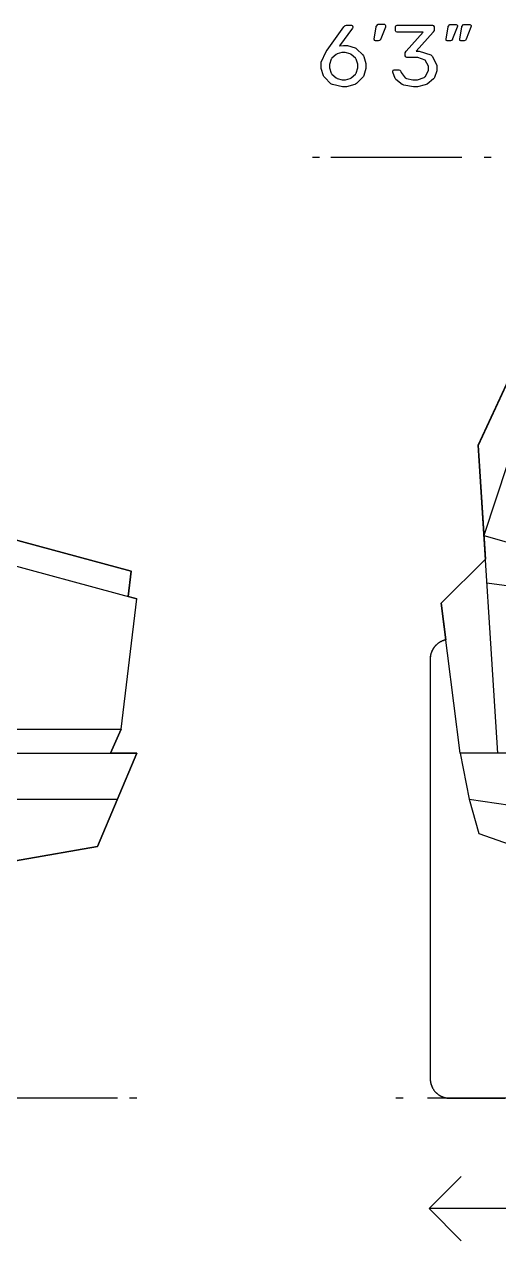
# Model space of a CAD drawing. Header units: millimetres. Extents: x 1207 to 16421, y -1609 to 10563.
# Drawn here: x 11170 to 11392, y 1010 to 1579 of the extents above; entities that cross this region are included whole.
import ezdxf

# ---------------------------------------------------------------- set-up
doc = ezdxf.new("R2010")
doc.units = ezdxf.units.MM
doc.layers.add('blueprint import', color=6, linetype='Continuous')

msp = doc.modelspace()

# ---------------------------------------------------------------- linework, layer by layer
at = {"layer": 'blueprint import'}
for points in [[(11313.489, 1551.266), (11313.087, 1551.491), (11310.07, 1554.484), (11309.872, 1554.849), (11309.659, 1555.227), (11308.623, 1558.607), (11308.623, 1559.727), (11308.623, 1561.6), (11310.954, 1566.562), (11311.427, 1567.223), (11319.216, 1578.061), (11319.216, 1578.074), (11319.405, 1578.308), (11319.44, 1578.358), (11319.464, 1578.406), (11319.852, 1578.723), (11319.911, 1578.734), (11319.959, 1578.758), (11320.417, 1578.875), (11320.571, 1578.875), (11322.563, 1578.875), (11322.704, 1578.875), (11323.106, 1578.653), (11323.151, 1578.603), (11323.186, 1578.556), (11323.377, 1578.121), (11323.377, 1577.967), (11323.377, 1577.839), (11323.199, 1577.509), (11323.175, 1577.448), (11317.222, 1569.14), (11317.389, 1569.19), (11319.027, 1569.388), (11319.581, 1569.388), (11320.875, 1569.388), (11324.424, 1568.306), (11324.8, 1568.083), (11325.178, 1567.868), (11328.101, 1564.936), (11328.312, 1564.571), (11328.514, 1564.215), (11329.548, 1560.894), (11329.548, 1559.775), (11329.548, 1558.559), (11328.514, 1555.294), (11328.312, 1554.919), (11328.101, 1554.541), (11325.095, 1551.537), (11324.707, 1551.313), (11324.305, 1551.09), (11320.417, 1549.984), (11319.12, 1549.984), (11318.58, 1549.984), (11313.877, 1551.055), (11313.489, 1551.266)], [(11333.533, 1571.768), (11333.496, 1571.816), (11333.416, 1572.348), (11333.427, 1572.405), (11334.322, 1578.11), (11334.345, 1578.308), (11335.171, 1579.277), (11335.451, 1579.277), (11338.057, 1579.277), (11338.177, 1579.277), (11338.505, 1579.112), (11338.542, 1579.075), (11338.566, 1579.051), (11338.715, 1578.697), (11338.715, 1578.58), (11338.715, 1578.415), (11338.611, 1577.967), (11338.598, 1577.919), (11336.478, 1572.429), (11336.444, 1572.359), (11336.055, 1571.792), (11336.02, 1571.747), (11335.97, 1571.712), (11335.464, 1571.521), (11335.301, 1571.521), (11334.028, 1571.521), (11333.968, 1571.534), (11333.557, 1571.736), (11333.533, 1571.768)], [(11346.86, 1550.996), (11346.471, 1551.172), (11343.537, 1553.435), (11343.337, 1553.718), (11343.122, 1554.002), (11342.051, 1556.889), (11342.041, 1557.182), (11342.041, 1557.334), (11342.238, 1557.736), (11342.288, 1557.76), (11342.323, 1557.805), (11342.746, 1557.996), (11342.901, 1557.996), (11344.74, 1557.996), (11344.914, 1557.996), (11345.409, 1557.842), (11345.457, 1557.805), (11345.494, 1557.783), (11345.872, 1557.182), (11345.904, 1557.086), (11345.989, 1556.745), (11347.92, 1554.293), (11348.215, 1554.143), (11348.511, 1554.002), (11351.419, 1553.281), (11352.398, 1553.281), (11353.563, 1553.281), (11356.771, 1554.46), (11357.066, 1554.684), (11357.346, 1554.919), (11358.784, 1557.749), (11358.784, 1558.689), (11358.784, 1559.634), (11357.264, 1562.427), (11353.847, 1563.676), (11352.716, 1563.676), (11348.897, 1563.676), (11348.721, 1563.676), (11348.263, 1563.9), (11348.215, 1563.947), (11348.168, 1563.993), (11347.944, 1564.462), (11347.944, 1564.616), (11347.944, 1565.678), (11347.944, 1565.95), (11348.32, 1566.68), (11348.402, 1566.749), (11356.345, 1575.552), (11344.278, 1575.552), (11344.104, 1575.552), (11343.641, 1575.765), (11343.609, 1575.8), (11343.561, 1575.847), (11343.337, 1576.306), (11343.337, 1576.447), (11343.337, 1577.919), (11343.337, 1578.11), (11343.561, 1578.603), (11343.609, 1578.653), (11343.641, 1578.697), (11344.115, 1578.921), (11344.278, 1578.921), (11360.411, 1578.921), (11360.587, 1578.921), (11361.071, 1578.697), (11361.117, 1578.653), (11361.154, 1578.603), (11361.388, 1578.097), (11361.388, 1577.919), (11361.388, 1576.59), (11361.388, 1576.366), (11361.036, 1575.741), (11360.975, 1575.656), (11353.035, 1566.749), (11353.693, 1566.749), (11354.377, 1566.725), (11359.868, 1564.936), (11360.28, 1564.592), (11360.682, 1564.264), (11362.698, 1560.057), (11362.698, 1558.644), (11362.698, 1557.501), (11361.599, 1554.367), (11361.388, 1554.035), (11361.164, 1553.718), (11358.089, 1551.244), (11357.698, 1551.066), (11357.301, 1550.901), (11353.587, 1550.028), (11352.364, 1550.028), (11351.819, 1550.017), (11347.238, 1550.831), (11346.86, 1550.996)], [(11367.105, 1571.768), (11367.068, 1571.816), (11366.996, 1572.324), (11367.02, 1572.381), (11367.928, 1578.087), (11367.952, 1578.284), (11368.775, 1579.253), (11369.059, 1579.253), (11371.65, 1579.253), (11371.772, 1579.253), (11372.1, 1579.088), (11372.137, 1579.051), (11372.156, 1579.029), (11372.311, 1578.673), (11372.311, 1578.556), (11372.311, 1578.393), (11372.206, 1577.943), (11372.193, 1577.898), (11370.074, 1572.429), (11370.037, 1572.359), (11369.659, 1571.792), (11369.626, 1571.747), (11369.578, 1571.712), (11369.059, 1571.521), (11368.894, 1571.521), (11367.632, 1571.521), (11367.576, 1571.534), (11367.137, 1571.736), (11367.105, 1571.768)], [(11373.514, 1571.768), (11373.479, 1571.816), (11373.397, 1572.324), (11373.418, 1572.381), (11374.326, 1578.087), (11374.35, 1578.284), (11375.173, 1579.253), (11375.458, 1579.253), (11378.06, 1579.253), (11378.181, 1579.253), (11378.498, 1579.088), (11378.533, 1579.051), (11378.559, 1579.029), (11378.709, 1578.673), (11378.709, 1578.556), (11378.709, 1578.393), (11378.616, 1577.943), (11378.603, 1577.898), (11376.47, 1572.405), (11376.435, 1572.335), (11376.057, 1571.768), (11376.025, 1571.723), (11375.977, 1571.688), (11375.469, 1571.497), (11375.304, 1571.497), (11374.033, 1571.497), (11373.974, 1571.51), (11373.536, 1571.736), (11373.514, 1571.768)], [(11322.385, 1554.059), (11322.632, 1554.189), (11324.626, 1555.992), (11324.776, 1556.228), (11324.917, 1556.476), (11325.684, 1558.915), (11325.684, 1559.714), (11325.684, 1560.574), (11324.93, 1562.909), (11324.776, 1563.144), (11324.626, 1563.391), (11322.611, 1565.229), (11322.363, 1565.346), (11322.105, 1565.476), (11319.841, 1566.091), (11319.099, 1566.091), (11318.284, 1566.091), (11316.091, 1565.476), (11315.845, 1565.346), (11315.589, 1565.229), (11313.582, 1563.391), (11313.443, 1563.144), (11313.289, 1562.909), (11312.535, 1560.518), (11312.535, 1559.714), (11312.535, 1558.843), (11313.289, 1556.476), (11313.443, 1556.228), (11313.593, 1555.992), (11315.589, 1554.176), (11315.845, 1554.059), (11316.091, 1553.941), (11318.345, 1553.329), (11319.099, 1553.329), (11319.911, 1553.329), (11322.124, 1553.941), (11322.385, 1554.059)]]:
    msp.add_lwpolyline(points, close=True, dxfattribs=at)
for points in [[(11307.857, 1516.882), (11304.462, 1516.882)], [(11374.398, 1516.882), (11313.065, 1516.882)], [(11388.172, 1516.882), (11384.78, 1516.882)], [(11439.416, 1505.888), (11382.021, 1382.245), (11385.39, 1329.009), (11364.639, 1308.469), (11366.82, 1291.254), (11366.796, 1291.254), (11366.631, 1291.209), (11366.631, 1291.209), (11366.609, 1291.209), (11366.455, 1291.161), (11366.455, 1291.161), (11366.431, 1291.161), (11366.266, 1291.111), (11366.266, 1291.111), (11366.242, 1291.111), (11366.09, 1291.054), (11366.09, 1291.054), (11366.066, 1291.054), (11365.912, 1290.983), (11365.912, 1290.983), (11365.888, 1290.983), (11365.725, 1290.913), (11365.725, 1290.913), (11365.702, 1290.913), (11365.547, 1290.839), (11365.547, 1290.839), (11365.523, 1290.831), (11365.369, 1290.783), (11365.369, 1290.783), (11365.35, 1290.77), (11365.182, 1290.711), (11365.182, 1290.711), (11365.159, 1290.7), (11365.004, 1290.618), (11365.004, 1290.618), (11364.985, 1290.605), (11364.831, 1290.524), (11364.831, 1290.524), (11364.807, 1290.524), (11364.639, 1290.442), (11364.639, 1290.442), (11364.616, 1290.429), (11364.466, 1290.346), (11364.466, 1290.346), (11364.442, 1290.333), (11364.275, 1290.253), (11364.275, 1290.253), (11364.251, 1290.253), (11364.101, 1290.17), (11364.101, 1290.17), (11364.077, 1290.157), (11363.947, 1290.053), (11363.947, 1290.053), (11363.923, 1290.04), (11363.779, 1289.936), (11363.779, 1289.936), (11363.755, 1289.936), (11363.627, 1289.827), (11363.627, 1289.827), (11363.601, 1289.816), (11363.464, 1289.71), (11363.464, 1289.71), (11363.441, 1289.699), (11363.31, 1289.604), (11363.31, 1289.604), (11363.286, 1289.59), (11363.143, 1289.486), (11363.143, 1289.486), (11363.119, 1289.473), (11362.991, 1289.356), (11362.991, 1289.356), (11362.969, 1289.343), (11362.839, 1289.215), (11362.839, 1289.215), (11362.815, 1289.202), (11362.674, 1289.084), (11362.674, 1289.084), (11362.65, 1289.071), (11362.52, 1288.945), (11362.52, 1288.945), (11362.496, 1288.935), (11362.378, 1288.804), (11362.378, 1288.804), (11362.352, 1288.791), (11362.248, 1288.674), (11362.248, 1288.674), (11362.224, 1288.663), (11362.107, 1288.533), (11362.107, 1288.533), (11362.085, 1288.52), (11361.977, 1288.379), (11361.977, 1288.379), (11361.955, 1288.366), (11361.838, 1288.224), (11361.838, 1288.224), (11361.814, 1288.213), (11361.707, 1288.061), (11361.707, 1288.061), (11361.683, 1288.051), (11361.566, 1287.907), (11361.566, 1287.907), (11361.542, 1287.896), (11361.449, 1287.742), (11361.449, 1287.742), (11361.425, 1287.729), (11361.34, 1287.588), (11361.34, 1287.588), (11361.319, 1287.564), (11361.223, 1287.425), (11361.223, 1287.425), (11361.201, 1287.414), (11361.117, 1287.271), (11361.117, 1287.271), (11361.104, 1287.247), (11360.999, 1287.106), (11360.999, 1287.106), (11360.986, 1287.093), (11360.882, 1286.952), (11360.882, 1286.952), (11360.869, 1286.93), (11360.776, 1286.776), (11360.776, 1286.776), (11360.765, 1286.752), (11360.682, 1286.587), (11360.682, 1286.587), (11360.669, 1286.574), (11360.597, 1286.411), (11360.597, 1286.411), (11360.587, 1286.387), (11360.504, 1286.235), (11360.504, 1286.235), (11360.493, 1286.209), (11360.411, 1286.046), (11360.411, 1286.046), (11360.4, 1286.035), (11360.317, 1285.868), (11360.317, 1285.868), (11360.304, 1285.844), (11360.256, 1285.692), (11360.256, 1285.692), (11360.246, 1285.67), (11360.187, 1285.503), (11360.187, 1285.503), (11360.176, 1285.479), (11360.115, 1285.325), (11360.115, 1285.325), (11360.102, 1285.301), (11360.046, 1285.138), (11360.046, 1285.138), (11360.033, 1285.127), (11359.985, 1284.96), (11359.985, 1284.96), (11359.974, 1284.936), (11359.916, 1284.786), (11359.916, 1284.786), (11359.905, 1284.762), (11359.868, 1284.595), (11359.868, 1284.595), (11359.855, 1284.584), (11359.822, 1284.421), (11359.822, 1284.421), (11359.811, 1284.397), (11359.774, 1284.243), (11359.774, 1284.243), (11359.761, 1284.219), (11359.737, 1284.052), (11359.737, 1284.052), (11359.727, 1284.043), (11359.694, 1283.878), (11359.694, 1283.878), (11359.681, 1283.854), (11359.668, 1283.7), (11359.668, 1283.7), (11359.657, 1283.676), (11359.644, 1283.513), (11359.644, 1283.513), (11359.633, 1283.5), (11359.62, 1283.335), (11359.62, 1283.335), (11359.62, 1283.29), (11359.596, 1283.149), (11359.596, 1283.149), (11359.596, 1283.112), (11359.575, 1282.97), (11359.575, 1282.97), (11359.575, 1282.934), (11359.551, 1282.792), (11359.551, 1282.792), (11359.551, 1282.747), (11359.551, 1282.606), (11359.551, 1282.606), (11359.551, 1282.569), (11359.551, 1282.427), (11359.551, 1282.427), (11359.551, 1282.393), (11359.551, 1282.252), (11359.551, 1282.252), (11359.551, 1086.164), (11359.551, 1086.116), (11359.551, 1085.962), (11359.551, 1085.962), (11359.551, 1085.917), (11359.551, 1085.751), (11359.551, 1085.751), (11359.551, 1085.187), (11359.575, 1085.078), (11359.596, 1084.961), (11359.596, 1084.961), (11359.62, 1084.854), (11359.62, 1084.854), (11359.668, 1084.62), (11359.694, 1084.513), (11359.714, 1084.396), (11359.714, 1084.396), (11359.737, 1084.29), (11359.737, 1084.29), (11359.75, 1084.172), (11359.75, 1084.172), (11359.774, 1084.055), (11359.774, 1084.055), (11359.798, 1083.947), (11359.822, 1083.829), (11359.844, 1083.723), (11359.892, 1083.488), (11359.916, 1083.382), (11359.939, 1083.265), (11359.985, 1083.158), (11360.033, 1083.041), (11360.07, 1082.924), (11360.115, 1082.815), (11360.163, 1082.698), (11360.209, 1082.591), (11360.304, 1082.357), (11360.339, 1082.25), (11360.387, 1082.133), (11360.435, 1082.029), (11360.48, 1081.909), (11360.48, 1081.909), (11360.528, 1081.792), (11360.528, 1081.792), (11360.528, 1081.792), (11360.576, 1081.683), (11360.576, 1081.683), (11360.576, 1081.664), (11360.682, 1081.486), (11360.682, 1081.486), (11360.695, 1081.462), (11360.799, 1081.273), (11360.799, 1081.273), (11360.813, 1081.249), (11360.906, 1081.071), (11360.906, 1081.071), (11360.917, 1081.051), (11361.047, 1080.873), (11361.047, 1080.873), (11361.06, 1080.849), (11361.177, 1080.66), (11361.177, 1080.66), (11361.188, 1080.65), (11361.319, 1080.458), (11361.319, 1080.458), (11361.332, 1080.448), (11361.449, 1080.285), (11361.449, 1080.285), (11361.46, 1080.261), (11361.612, 1080.094), (11361.612, 1080.094), (11361.623, 1080.083), (11361.766, 1079.92), (11361.766, 1079.92), (11361.777, 1079.896), (11361.931, 1079.742), (11361.931, 1079.742), (11361.944, 1079.718), (11362.085, 1079.551), (11362.085, 1079.551), (11362.107, 1079.542), (11362.248, 1079.377), (11362.248, 1079.377), (11362.259, 1079.353), (11362.426, 1079.223), (11362.426, 1079.223), (11362.45, 1079.199), (11362.6, 1079.058), (11362.6, 1079.058), (11362.626, 1079.036), (11362.791, 1078.906), (11362.791, 1078.906), (11362.802, 1078.895), (11362.969, 1078.741), (11362.969, 1078.741), (11362.991, 1078.727), (11363.143, 1078.586), (11363.143, 1078.586), (11363.169, 1078.573), (11363.334, 1078.445), (11363.334, 1078.445), (11363.356, 1078.432), (11363.534, 1078.315), (11363.534, 1078.315), (11363.558, 1078.302), (11363.732, 1078.174), (11363.732, 1078.174), (11363.755, 1078.163), (11363.947, 1078.043), (11363.947, 1078.043), (11363.957, 1078.035), (11364.144, 1077.926), (11364.144, 1077.926), (11364.17, 1077.913), (11364.348, 1077.82), (11364.348, 1077.82), (11364.368, 1077.809), (11364.559, 1077.702), (11364.559, 1077.702), (11364.663, 1077.657), (11364.783, 1077.609), (11364.887, 1077.561), (11365.004, 1077.526), (11365.124, 1077.479), (11365.232, 1077.431), (11365.35, 1077.385), (11365.454, 1077.337), (11365.571, 1077.29), (11365.691, 1077.255), (11365.795, 1077.207), (11365.912, 1077.159), (11366.019, 1077.114), (11366.019, 1077.114), (11366.136, 1077.066), (11366.136, 1077.066), (11366.253, 1077.042), (11366.362, 1077.02), (11366.481, 1076.996), (11366.585, 1076.983), (11366.585, 1076.983), (11366.703, 1076.96), (11366.703, 1076.96), (11366.82, 1076.936), (11366.926, 1076.912), (11367.044, 1076.89), (11367.15, 1076.866), (11367.385, 1076.818), (11367.493, 1076.794), (11367.611, 1076.773), (11367.717, 1076.749), (11367.952, 1076.701), (11368.058, 1076.688), (11368.742, 1076.688), (11368.788, 1076.688), (11368.942, 1076.688), (11368.942, 1076.688), (11370.931, 1076.688), (11376.93, 1076.688), (11394.395, 1076.688)], [(11391.152, 1238.216), (11382.045, 1382.268), (11439.443, 1505.912), (11455.656, 1505.912), (11453.805, 1500.28), (11721.927, 1500.28), (11720.063, 1505.912), (11736.268, 1505.912), (11793.663, 1382.268), (11784.541, 1238.216)], [(11439.443, 1505.912), (11384.71, 1340.025), (11443.402, 1323.329), (11732.306, 1323.329), (11791, 1340.025), (11736.268, 1505.912)], [(11132.342, 1181.996), (11204.032, 1194.489), (11222.309, 1238.216), (11210.007, 1238.216), (11215.048, 1249.492), (11222.309, 1310.484), (11218.291, 1311.57), (11219.692, 1323.329), (11150.959, 1341.91)], [(11150.959, 1341.91), (11219.692, 1323.329)], [(11150.959, 1329.762), (11222.309, 1310.484)], [(11373.56, 1238.216), (11364.663, 1308.469), (11385.416, 1329.009)], [(11219.692, 1323.329), (11218.291, 1311.57)], [(11386.109, 1317.932), (11441.905, 1310.484), (11733.803, 1310.484), (11789.597, 1317.932)], [(11150.525, 1249.492), (11215.048, 1249.492), (11222.309, 1310.484)], [(11366.833, 1291.254), (11366.809, 1291.254), (11366.655, 1291.209), (11366.655, 1291.209), (11366.631, 1291.209), (11366.481, 1291.161), (11366.481, 1291.161), (11366.455, 1291.161), (11366.29, 1291.111), (11366.29, 1291.111), (11366.266, 1291.111), (11366.114, 1291.054), (11366.114, 1291.054), (11366.09, 1291.054), (11365.938, 1290.983), (11365.938, 1290.983), (11365.912, 1290.983), (11365.747, 1290.913), (11365.747, 1290.913), (11365.725, 1290.913), (11365.571, 1290.839), (11365.571, 1290.839), (11365.547, 1290.831), (11365.393, 1290.783), (11365.393, 1290.783), (11365.369, 1290.77), (11365.206, 1290.711), (11365.206, 1290.711), (11365.182, 1290.7), (11365.028, 1290.618), (11365.028, 1290.618), (11365.004, 1290.605), (11364.841, 1290.524), (11364.841, 1290.524), (11364.818, 1290.524), (11364.663, 1290.442), (11364.663, 1290.442), (11364.639, 1290.429), (11364.485, 1290.346), (11364.485, 1290.346), (11364.466, 1290.333), (11364.298, 1290.253), (11364.298, 1290.253), (11364.275, 1290.253), (11364.12, 1290.17), (11364.12, 1290.17), (11364.101, 1290.157), (11363.97, 1290.053), (11363.97, 1290.053), (11363.947, 1290.04), (11363.805, 1289.936), (11363.805, 1289.936), (11363.779, 1289.936), (11363.651, 1289.827), (11363.651, 1289.827), (11363.627, 1289.816), (11363.484, 1289.71), (11363.484, 1289.71), (11363.464, 1289.699), (11363.334, 1289.604), (11363.334, 1289.604), (11363.31, 1289.59), (11363.169, 1289.486), (11363.169, 1289.486), (11363.143, 1289.473), (11363.015, 1289.356), (11363.015, 1289.356), (11362.991, 1289.343), (11362.861, 1289.215), (11362.861, 1289.215), (11362.839, 1289.202), (11362.698, 1289.084), (11362.698, 1289.084), (11362.674, 1289.071), (11362.544, 1288.945), (11362.544, 1288.945), (11362.52, 1288.935), (11362.402, 1288.804), (11362.402, 1288.804), (11362.378, 1288.791), (11362.272, 1288.674), (11362.272, 1288.674), (11362.248, 1288.663), (11362.131, 1288.533), (11362.131, 1288.533), (11362.107, 1288.52), (11362.001, 1288.379), (11362.001, 1288.379), (11361.977, 1288.366), (11361.859, 1288.224), (11361.859, 1288.224), (11361.838, 1288.213), (11361.729, 1288.061), (11361.729, 1288.061), (11361.707, 1288.051), (11361.59, 1287.907), (11361.59, 1287.907), (11361.566, 1287.896), (11361.471, 1287.742), (11361.471, 1287.742), (11361.449, 1287.729), (11361.364, 1287.588), (11361.364, 1287.588), (11361.34, 1287.564), (11361.247, 1287.425), (11361.247, 1287.425), (11361.223, 1287.414), (11361.14, 1287.271), (11361.14, 1287.271), (11361.13, 1287.247), (11361.023, 1287.106), (11361.023, 1287.106), (11361.01, 1287.093), (11360.906, 1286.952), (11360.906, 1286.952), (11360.893, 1286.93), (11360.799, 1286.776), (11360.799, 1286.776), (11360.789, 1286.752), (11360.706, 1286.587), (11360.706, 1286.587), (11360.695, 1286.574), (11360.611, 1286.411), (11360.611, 1286.411), (11360.597, 1286.387), (11360.528, 1286.235), (11360.528, 1286.235), (11360.517, 1286.209), (11360.435, 1286.046), (11360.435, 1286.046), (11360.424, 1286.035), (11360.339, 1285.868), (11360.339, 1285.868), (11360.33, 1285.844), (11360.28, 1285.692), (11360.28, 1285.692), (11360.27, 1285.67), (11360.209, 1285.503), (11360.209, 1285.503), (11360.2, 1285.479), (11360.139, 1285.325), (11360.139, 1285.325), (11360.128, 1285.301), (11360.07, 1285.138), (11360.07, 1285.138), (11360.059, 1285.127), (11360.009, 1284.96), (11360.009, 1284.96), (11359.998, 1284.936), (11359.939, 1284.786), (11359.939, 1284.786), (11359.929, 1284.762), (11359.892, 1284.595), (11359.892, 1284.595), (11359.881, 1284.584), (11359.844, 1284.421), (11359.844, 1284.421), (11359.831, 1284.397), (11359.798, 1284.243), (11359.798, 1284.243), (11359.787, 1284.219), (11359.75, 1284.052), (11359.75, 1284.052), (11359.737, 1284.043), (11359.714, 1283.878), (11359.714, 1283.878), (11359.705, 1283.854), (11359.694, 1283.7), (11359.694, 1283.7), (11359.681, 1283.676), (11359.668, 1283.513), (11359.668, 1283.513), (11359.657, 1283.5), (11359.644, 1283.335), (11359.644, 1283.335), (11359.644, 1283.29), (11359.62, 1283.149), (11359.62, 1283.149), (11359.62, 1283.112), (11359.596, 1282.97), (11359.596, 1282.97), (11359.596, 1282.934), (11359.575, 1282.792), (11359.575, 1282.792), (11359.575, 1282.747), (11359.575, 1282.606), (11359.575, 1282.606), (11359.575, 1282.569), (11359.575, 1282.427), (11359.575, 1282.427), (11359.575, 1282.393), (11359.575, 1282.252), (11359.575, 1282.252), (11359.575, 1086.164), (11359.575, 1086.116), (11359.575, 1085.962), (11359.575, 1085.962), (11359.575, 1085.917), (11359.575, 1085.751), (11359.575, 1085.751), (11359.575, 1085.187), (11359.596, 1085.078), (11359.62, 1084.961), (11359.62, 1084.961), (11359.644, 1084.854), (11359.644, 1084.854), (11359.694, 1084.62), (11359.714, 1084.513), (11359.737, 1084.396), (11359.737, 1084.396), (11359.75, 1084.29), (11359.75, 1084.29), (11359.774, 1084.172), (11359.774, 1084.172), (11359.798, 1084.055), (11359.798, 1084.055), (11359.822, 1083.947), (11359.844, 1083.829), (11359.868, 1083.723), (11359.916, 1083.488), (11359.939, 1083.382), (11359.961, 1083.265), (11360.009, 1083.158), (11360.046, 1083.041), (11360.091, 1082.924), (11360.139, 1082.815), (11360.187, 1082.698), (11360.233, 1082.591), (11360.28, 1082.474), (11360.317, 1082.357), (11360.363, 1082.25), (11360.411, 1082.133), (11360.458, 1082.029), (11360.504, 1081.909), (11360.504, 1081.909), (11360.552, 1081.792), (11360.552, 1081.792), (11360.552, 1081.792), (11360.597, 1081.683), (11360.597, 1081.683), (11360.597, 1081.664), (11360.706, 1081.486), (11360.706, 1081.486), (11360.715, 1081.462), (11360.823, 1081.273), (11360.823, 1081.273), (11360.836, 1081.249), (11360.93, 1081.071), (11360.93, 1081.071), (11360.943, 1081.051), (11361.071, 1080.873), (11361.071, 1080.873), (11361.084, 1080.849), (11361.201, 1080.66), (11361.201, 1080.66), (11361.212, 1080.65), (11361.34, 1080.458), (11361.34, 1080.458), (11361.351, 1080.448), (11361.471, 1080.285), (11361.471, 1080.285), (11361.481, 1080.261), (11361.636, 1080.094), (11361.636, 1080.094), (11361.647, 1080.083), (11361.79, 1079.92), (11361.79, 1079.92), (11361.801, 1079.896), (11361.955, 1079.742), (11361.955, 1079.742), (11361.968, 1079.718), (11362.107, 1079.551), (11362.107, 1079.551), (11362.131, 1079.542), (11362.272, 1079.377), (11362.272, 1079.377), (11362.285, 1079.353), (11362.45, 1079.223), (11362.45, 1079.223), (11362.472, 1079.199), (11362.626, 1079.058), (11362.626, 1079.058), (11362.65, 1079.036), (11362.815, 1078.906), (11362.815, 1078.906), (11362.828, 1078.895), (11362.991, 1078.741), (11362.991, 1078.741), (11363.015, 1078.727), (11363.169, 1078.586), (11363.169, 1078.586), (11363.193, 1078.573), (11363.356, 1078.445), (11363.356, 1078.445), (11363.367, 1078.432), (11363.558, 1078.315), (11363.558, 1078.315), (11363.582, 1078.302), (11363.755, 1078.174), (11363.755, 1078.174), (11363.779, 1078.163), (11363.97, 1078.043), (11363.97, 1078.043), (11363.979, 1078.035), (11364.17, 1077.926), (11364.17, 1077.926), (11364.194, 1077.913), (11364.368, 1077.82), (11364.368, 1077.82), (11364.392, 1077.809), (11364.57, 1077.702), (11364.57, 1077.702), (11364.807, 1077.609), (11364.911, 1077.561), (11365.028, 1077.526), (11365.135, 1077.479), (11365.369, 1077.385), (11365.478, 1077.337), (11365.597, 1077.29), (11365.702, 1077.255), (11365.938, 1077.159), (11366.042, 1077.114), (11366.042, 1077.114), (11366.16, 1077.066), (11366.16, 1077.066), (11366.266, 1077.042), (11366.501, 1076.996), (11366.609, 1076.983), (11366.609, 1076.983), (11366.727, 1076.96), (11366.727, 1076.96), (11366.833, 1076.936), (11367.068, 1076.89), (11367.174, 1076.866), (11367.291, 1076.842), (11367.398, 1076.818), (11367.632, 1076.773), (11367.741, 1076.749), (11367.858, 1076.725), (11367.965, 1076.701), (11368.082, 1076.688), (11368.764, 1076.688), (11368.812, 1076.688), (11368.966, 1076.688), (11368.966, 1076.688), (11370.958, 1076.688), (11376.954, 1076.688), (11394.416, 1076.688)], [(11215.048, 1249.492), (11210.007, 1238.216)], [(11132.342, 1238.216), (11222.309, 1238.216), (11204.032, 1194.489), (11132.342, 1181.996)], [(11746.789, 1184.283), (11793.322, 1200.663), (11797.868, 1216.723), (11802.171, 1238.216), (11373.56, 1238.216), (11377.838, 1216.723), (11382.375, 1200.663), (11428.92, 1184.283)], [(11132.342, 1216.618), (11213.176, 1216.618)], [(11377.838, 1216.723), (11428.92, 1209.145), (11746.789, 1209.145), (11797.868, 1216.723)], [(9911.651, 1076.866), (11213.261, 1076.866)], [(11218.917, 1076.866), (11222.309, 1076.866)], [(11343.537, 1076.866), (11346.93, 1076.866)], [(11358.241, 1076.866), (11823.123, 1076.866)], [(11374.033, 1010.054), (11359.032, 1025.055), (11374.033, 1040.056)], [(11466.672, 1025.055), (11359.032, 1025.055)]]:
    msp.add_lwpolyline(points, dxfattribs=at)

doc.saveas('drawing.dxf')
